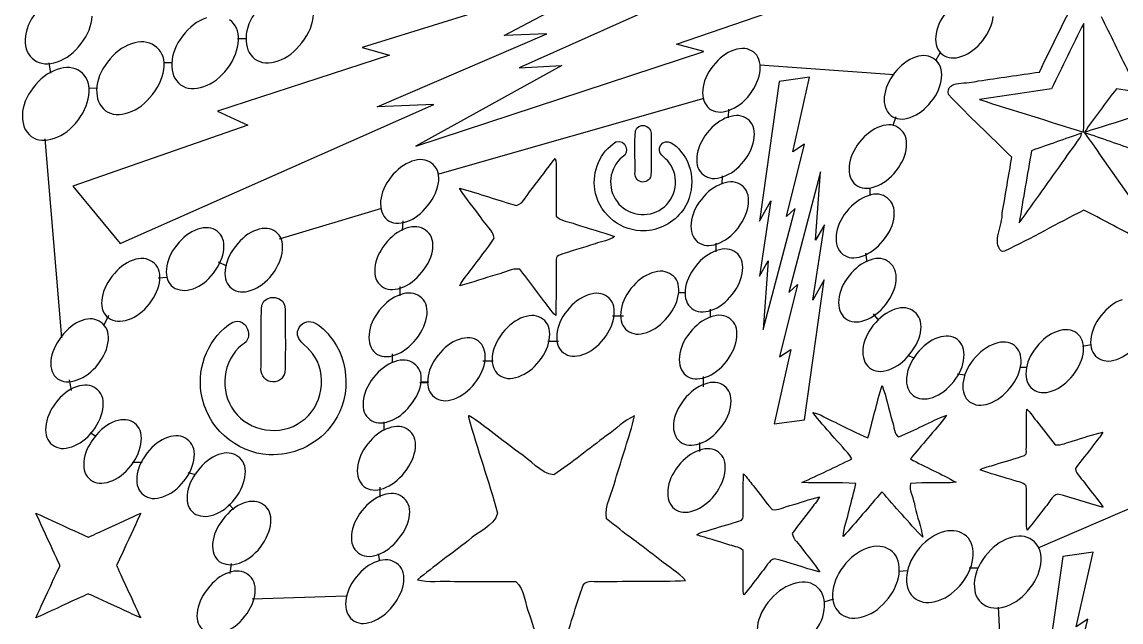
# Model space of a CAD drawing. Extents: x 0 to 11.4, y 1.1 to 23.5.
# Drawn here: x 0 to 5.88, y 14.52 to 17.73 of the extents above; entities that cross this region are included whole.
import ezdxf

# ---------------------------------------------------------------- set-up
doc = ezdxf.new("R2010")
doc.units = 0
doc.layers.add('White_Bulbs', color=7, linetype='CONTINUOUS')

msp = doc.modelspace()

# ---------------------------------------------------------------- linework, layer by layer
at = {"layer": 'White_Bulbs', "color": 7}
for points in [[(3.259916, 17.87126), (3.561326, 17.889747), (2.660734, 17.483998), (2.889086, 17.496705), (2.108225, 17.06632), (3.648023, 17.572641), (3.500762, 17.611191), (4.415631, 17.926029), (4.251638, 17.998655), (5.180906, 18.340381), (4.922542, 18.641756)], [(2.203727, 17.288739), (1.902053, 17.275231), (2.80922, 17.666055), (2.580689, 17.65712), (3.36855, 18.074554), (1.820603, 17.593725), (1.967206, 17.552749), (1.047265, 17.253058), (1.210037, 17.177735), (0.275253, 16.851399), (0.528607, 16.545799)], [(1.160072, 17.631745)], [(0.76291, 17.494281)], [(3.948187, 17.472759)], [(3.944656, 16.664227), (4.005819, 16.772655), (3.944336, 16.370117), (3.991122, 16.451972), (3.964999, 16.085337), (4.13496, 16.731575), (4.088615, 16.689265), (4.184751, 17.076366), (4.122867, 17.035905), (4.212929, 17.434015), (4.050751, 17.412175)], [(4.918428, 17.431916)], [(5.678913, 17.431185)], [(0.361695, 17.355416)], [(3.916936, 17.11418)], [(5.718355, 17.152373)], [(4.730679, 17.06145)], [(5.578484, 16.998718)], [(4.29151, 16.350133), (4.230348, 16.241705), (4.29183, 16.644243), (4.245044, 16.562388), (4.271167, 16.929024), (4.101206, 16.282786), (4.14755, 16.325095), (4.051416, 15.937994), (4.113299, 15.978455), (4.023238, 15.580345), (4.185415, 15.602186)], [(2.230343, 16.879544)], [(3.312383, 16.874669)], [(3.886001, 16.759222)], [(4.664583, 16.690837)], [(3.308222, 16.613137)], [(1.081674, 16.514497)], [(1.395629, 16.510497)], [(2.199091, 16.520965)], [(3.854751, 16.400643)], [(0.739577, 16.350694)], [(4.675146, 16.346697)], [(3.513271, 16.282721)], [(2.168155, 16.166008)], [(3.168308, 16.163596)], [(2.823346, 16.044472)], [(3.823814, 16.045684)], [(4.807654, 16.08331)], [(0.464692, 16.027423)], [(2.478384, 15.925349)], [(5.038018, 15.934515)], [(5.676368, 15.968763)], [(5.342793, 15.902754)], [(1.330435, 15.806061)], [(2.136905, 15.807427)], [(3.792563, 15.687106)], [(0.437241, 15.673669)], [(0.640688, 15.487474)], [(2.10597, 15.45247)], [(0.923938, 15.402611)], [(1.32422, 15.415463)], [(3.761628, 15.332148)], [(1.19642, 15.310516)], [(1.332726, 15.051954)], [(2.07472, 15.09389)], [(4.706765, 15.095103)], [(5.087314, 14.878507)], [(5.459591, 14.123492), (5.520753, 14.231919), (5.45927, 13.829381), (5.506057, 13.911237), (5.479934, 13.5446), (5.649895, 14.190839), (5.603551, 14.148529), (5.699686, 14.53563), (5.637802, 14.49517), (5.727863, 14.893279), (5.565687, 14.871439)], [(5.449964, 14.84909)], [(4.692252, 14.794773)], [(2.043784, 14.738933)], [(1.249524, 14.678948)], [(0.497447, 14.606806)], [(4.292989, 14.603579)]]:
    msp.add_lwpolyline(points, close=True, dxfattribs=at)
for points in [[(1.155271, 17.641134), (1.204625, 17.641134)], [(4.910681, 17.56591), (4.885535, 17.521901)], [(0.146059, 17.511788), (0.156271, 17.455624)], [(0.758734, 17.51349), (0.806386, 17.513489)], [(3.946702, 17.500945), (4.665496, 17.448553)], [(0.358793, 17.377336), (0.406447, 17.375634)], [(2.226206, 16.916255), (3.649125, 17.322814)], [(3.779052, 17.21803), (3.781148, 17.264135)], [(4.673878, 17.222221), (4.657113, 17.176117)], [(0.125952, 17.104125), (0.214295, 16.040587)], [(3.745523, 16.861768), (3.747618, 16.907872)], [(2.3432, 16.837582), (2.343981, 16.840155), (2.348112, 16.84002)], [(4.535568, 16.842907), (4.535567, 16.800994)], [(1.37974, 16.570657), (1.926785, 16.733755)], [(2.038913, 16.665797), (2.035515, 16.61483)], [(3.714088, 16.501314), (3.714089, 16.547419)], [(4.512516, 16.492932), (4.518802, 16.446826)], [(5.255251, 16.504003), (5.244185, 16.501521), (5.237918, 16.503275)], [(1.097722, 16.424548), (1.053552, 16.444935)], [(0.781728, 16.363386), (0.73076, 16.359988)], [(2.021924, 16.315816), (2.021924, 16.264847)], [(3.547536, 16.281837), (3.51016, 16.281836)], [(0.465732, 16.159513), (0.43855, 16.105147)], [(3.21795, 16.156115), (3.160187, 16.156115)], [(3.683447, 16.149319), (3.683447, 16.193492)], [(4.552332, 16.168104), (4.581671, 16.132477)], [(2.871374, 16.0202), (2.813611, 16.0202)], [(5.671388, 15.99626), (5.717491, 16.004643)], [(1.98115, 15.955639), (1.981151, 15.908069)], [(4.736746, 15.948059), (4.770276, 15.93339)], [(2.5214, 15.914865), (2.467036, 15.914865)], [(5.336091, 15.883094), (5.375907, 15.883094)], [(0.255069, 15.816327), (0.265262, 15.758563)], [(2.178223, 15.802735), (2.140847, 15.802735)], [(3.646072, 15.77895), (3.646072, 15.833316)], [(5.000793, 15.847468), (5.044801, 15.843276)], [(2.173816, 15.799267), (2.129808, 15.799267)], [(1.936979, 15.592067), (1.93698, 15.544496)], [(2.393481, 15.62394), (2.389089, 15.622601), (2.389319, 15.615493), (2.389323, 15.615474)], [(0.367196, 15.534303), (0.397776, 15.513914)], [(3.625685, 15.432366), (3.625686, 15.479936)], [(0.591451, 15.374602), (0.645815, 15.374602)], [(0.890457, 15.320235), (0.93123, 15.310041)], [(1.916592, 15.242084), (1.916592, 15.187719)], [(1.107916, 15.150342), (1.135099, 15.123159)], [(5.433783, 14.917264), (5.988594, 15.155533)], [(5.779932, 15.13684), (5.779318, 15.134859), (5.776042, 15.134974), (5.776027, 15.134964)], [(1.906399, 14.885306), (1.913194, 14.847929)], [(1.121507, 14.834338), (1.114712, 14.779972)], [(5.115534, 14.808339), (5.06618, 14.808338)], [(4.26591, 14.790402), (4.265294, 14.788421), (4.262019, 14.788536), (4.262005, 14.788527)], [(4.737718, 14.794723), (4.688363, 14.79132)], [(1.233635, 14.644057), (1.736509, 14.661047)], [(4.34118, 14.643253), (4.288421, 14.626236)], [(5.268702, 13.705495), (5.222752, 14.599003)]]:
    msp.add_lwpolyline(points, dxfattribs=at)
for points in [[(5.440809, 17.462153), (5.511919, 17.605258), (5.579397, 17.750348), (5.654346, 17.891394)], [(0.0786, 17.783394), (0.042076, 17.735416), (0.022843, 17.686629), (0.020903, 17.637031)], [(0.319843, 17.614105), (0.356367, 17.662083), (0.375599, 17.71087), (0.377539, 17.760468)], [(0.988869, 17.751887), (0.940237, 17.735055), (0.897658, 17.70265), (0.861134, 17.654673)], [(1.160072, 17.631745), (1.162013, 17.681344), (1.146122, 17.717975), (1.112399, 17.741638)], [(1.258296, 17.792136), (1.221772, 17.744158), (1.202541, 17.69537), (1.2006, 17.645773)], [(1.499377, 17.618712), (1.538711, 17.67038), (1.559348, 17.721013), (1.561288, 17.770612)], [(4.942079, 17.780846), (4.909144, 17.739026), (4.890783, 17.696384), (4.886995, 17.65292)], [(5.138544, 17.630883), (5.171479, 17.672702), (5.18984, 17.715344), (5.193628, 17.758808)], [(5.771064, 17.759826), (5.819864, 17.660674), (5.868372, 17.561379), (5.917023, 17.462153)], [(5.677796, 17.72214), (5.619715, 17.606004), (5.563139, 17.489025), (5.505488, 17.372634)], [(5.678918, 17.431185), (5.678689, 17.528169), (5.679232, 17.62517), (5.677796, 17.72214)], [(0.020903, 17.637031), (0.018964, 17.587433), (0.034854, 17.550802), (0.068575, 17.527137)], [(0.711185, 17.602773), (0.677463, 17.626437), (0.636285, 17.629853), (0.587653, 17.61302)], [(0.861134, 17.654673), (0.82461, 17.606695), (0.805378, 17.557907), (0.803437, 17.508309)], [(1.102214, 17.481248), (1.138846, 17.531981), (1.158133, 17.582147), (1.160072, 17.631745)], [(1.2006, 17.645773), (1.19866, 17.596174), (1.214496, 17.558165), (1.248111, 17.531746)], [(4.886995, 17.65292), (4.883206, 17.609456), (4.895044, 17.577242), (4.922507, 17.55628)], [(5.026422, 17.546495), (5.068236, 17.560935), (5.10561, 17.589063), (5.138544, 17.630883)], [(0.192107, 17.516889), (0.240739, 17.533721), (0.283318, 17.566127), (0.319843, 17.614105)], [(0.587653, 17.61302), (0.539021, 17.596188), (0.496442, 17.563784), (0.459917, 17.515806)], [(0.76291, 17.494281), (0.76485, 17.543879), (0.747609, 17.580043), (0.711185, 17.602773)], [(1.371643, 17.521498), (1.420274, 17.53833), (1.462853, 17.570735), (1.499377, 17.618712)], [(3.808759, 17.579184), (3.766946, 17.564744), (3.729571, 17.536615), (3.696636, 17.494796)], [(3.912675, 17.5694), (3.885211, 17.590362), (3.850572, 17.593623), (3.808759, 17.579184)], [(3.948187, 17.472759), (3.951975, 17.516224), (3.940138, 17.548437), (3.912675, 17.5694)], [(0.068575, 17.527137), (0.102297, 17.503473), (0.143475, 17.500057), (0.192107, 17.516889)], [(0.459917, 17.515806), (0.423394, 17.467828), (0.404162, 17.41904), (0.402221, 17.369442)], [(0.803437, 17.508309), (0.801497, 17.45871), (0.817335, 17.420701), (0.85095, 17.394282)], [(1.248111, 17.531746), (1.281833, 17.508081), (1.323011, 17.504665), (1.371643, 17.521498)], [(4.779317, 17.541963), (4.737502, 17.527524), (4.700129, 17.499395), (4.667194, 17.457575)], [(4.882915, 17.528555), (4.855664, 17.551933), (4.82113, 17.556402), (4.779317, 17.541963)], [(4.918428, 17.431916), (4.922216, 17.47538), (4.910378, 17.507593), (4.882915, 17.528555)], [(4.922507, 17.55628), (4.94997, 17.535318), (4.984609, 17.532056), (5.026422, 17.546495)], [(0.190491, 17.475556), (0.141858, 17.458724), (0.099281, 17.42632), (0.062755, 17.378342)], [(0.314022, 17.465309), (0.2803, 17.488973), (0.239123, 17.492389), (0.190491, 17.475556)], [(0.361695, 17.355416), (0.363635, 17.405014), (0.347744, 17.441645), (0.314022, 17.465309)], [(0.700999, 17.342383), (0.740333, 17.39405), (0.760969, 17.444683), (0.76291, 17.494281)], [(0.974479, 17.384034), (1.023111, 17.400866), (1.06569, 17.433271), (1.102214, 17.481248)], [(3.696636, 17.494796), (3.663703, 17.452977), (3.645341, 17.410335), (3.641552, 17.36687)], [(3.892788, 17.341213), (3.925932, 17.385447), (3.944399, 17.429295), (3.948187, 17.472759)], [(4.667194, 17.457575), (4.63426, 17.415756), (4.615899, 17.373114), (4.612111, 17.329651)], [(5.114152, 17.414295), (5.223021, 17.430359), (5.331974, 17.445872), (5.440809, 17.462153)], [(0.85095, 17.394282), (0.88467, 17.370618), (0.925848, 17.367202), (0.974479, 17.384034)], [(4.863344, 17.30399), (4.896279, 17.34581), (4.91464, 17.388452), (4.918428, 17.431916)], [(4.954989, 17.341464), (4.93794, 17.423018), (5.062051, 17.395052), (5.114152, 17.414295)], [(5.677396, 17.140421), (5.679335, 17.237316), (5.678602, 17.334269), (5.678913, 17.431185)], [(0.062755, 17.378342), (0.026231, 17.330364), (0.006999, 17.281576), (0.005058, 17.231978)], [(0.303837, 17.204919), (0.340469, 17.255651), (0.359755, 17.305816), (0.361695, 17.355416)], [(0.402221, 17.369442), (0.400281, 17.319843), (0.416118, 17.281835), (0.449733, 17.255415)], [(0.573265, 17.245167), (0.621897, 17.262), (0.664475, 17.294405), (0.700999, 17.342383)], [(3.641552, 17.36687), (3.637765, 17.323406), (3.649497, 17.289986), (3.676749, 17.266609)], [(3.780665, 17.256825), (3.822479, 17.271264), (3.859853, 17.299394), (3.892788, 17.341213)], [(4.612111, 17.329651), (4.608322, 17.286186), (4.620055, 17.252765), (4.647307, 17.229388)], [(5.293472, 17.006241), (5.181343, 17.118673), (5.064475, 17.226479), (4.954989, 17.341464)], [(5.505488, 17.372634), (5.377774, 17.352135), (5.249193, 17.336936), (5.121761, 17.314854)], [(5.852519, 17.372164), (5.795364, 17.296025), (5.734338, 17.218563), (5.682456, 17.140867)], [(6.235492, 17.314928), (6.108246, 17.336531), (5.980166, 17.353059), (5.852519, 17.372164)], [(4.751222, 17.219602), (4.793036, 17.234042), (4.83041, 17.262172), (4.863344, 17.30399)], [(5.121761, 17.314854), (5.306765, 17.256066), (5.492204, 17.198617), (5.677396, 17.140421)], [(5.718355, 17.152373), (5.890746, 17.206508), (6.063502, 17.259572), (6.235492, 17.314928)], [(0.005058, 17.231978), (0.003118, 17.182379), (0.018955, 17.144371), (0.05257, 17.117952)], [(0.449733, 17.255415), (0.483454, 17.231751), (0.524632, 17.228335), (0.573265, 17.245167)], [(3.777508, 17.220605), (3.735695, 17.206166), (3.69832, 17.178037), (3.665386, 17.136217)], [(3.676749, 17.266609), (3.704214, 17.245647), (3.738852, 17.242386), (3.780665, 17.256825)], [(3.881424, 17.21082), (3.853961, 17.231783), (3.819322, 17.235045), (3.777508, 17.220605)], [(4.647307, 17.229388), (4.67477, 17.208425), (4.709408, 17.205163), (4.751222, 17.219602)], [(0.176101, 17.107703), (0.224733, 17.124535), (0.267312, 17.156941), (0.303837, 17.204919)], [(3.281654, 17.148184), (3.294695, 17.193424), (3.36822, 17.181228), (3.365678, 17.134461)], [(3.916936, 17.11418), (3.920724, 17.157644), (3.908887, 17.189857), (3.881424, 17.21082)], [(4.591568, 17.171496), (4.549755, 17.157057), (4.51238, 17.128928), (4.479446, 17.08711)], [(4.695167, 17.15809), (4.667915, 17.181467), (4.633381, 17.185936), (4.591568, 17.171496)], [(4.730679, 17.06145), (4.734468, 17.104914), (4.72263, 17.137128), (4.695167, 17.15809)], [(0.05257, 17.117952), (0.086293, 17.094287), (0.127469, 17.090871), (0.176101, 17.107703)], [(3.178085, 17.087965), (3.228437, 17.107459), (3.258281, 17.028905), (3.211308, 17.006514)], [(3.279795, 16.928482), (3.280541, 17.001689), (3.277308, 17.075329), (3.281654, 17.148184)], [(3.365678, 17.134461), (3.365783, 17.05872), (3.367137, 16.982882), (3.364923, 16.907195)], [(3.415943, 17.069174), (3.447002, 17.116906), (3.500942, 17.071287), (3.523533, 17.039572)], [(3.665386, 17.136217), (3.632452, 17.094398), (3.61409, 17.051756), (3.610302, 17.008292)], [(3.861852, 16.986255), (3.894786, 17.028074), (3.913148, 17.070716), (3.916936, 17.11418)], [(5.666739, 17.134852), (5.57716, 17.104557), (5.488174, 17.072522), (5.398826, 17.041548)], [(5.578484, 16.998718), (5.604939, 17.041617), (5.666283, 17.109611), (5.666739, 17.134852)], [(5.958362, 17.040909), (5.866625, 17.074355), (5.774551, 17.107119), (5.681864, 17.137767)], [(5.681864, 17.137767), (5.794971, 16.976445), (5.90847, 16.815243), (6.024322, 16.655956)], [(5.682456, 17.140867), (5.694328, 17.145), (5.706368, 17.148611), (5.718355, 17.152373)], [(3.065101, 16.833675), (3.049308, 16.930352), (3.093274, 17.037094), (3.178085, 17.087965)], [(3.462971, 16.976054), (3.443515, 17.005204), (3.391113, 17.026791), (3.415943, 17.069174)], [(3.523533, 17.039572), (3.602148, 16.948668), (3.602544, 16.803763), (3.526565, 16.711257)], [(4.479446, 17.08711), (4.446511, 17.04529), (4.42815, 17.002648), (4.424362, 16.959184)], [(4.675595, 16.933524), (4.708531, 16.975344), (4.726891, 17.017986), (4.730679, 17.06145)], [(5.398826, 17.041548), (5.376408, 16.912947), (5.354646, 16.784227), (5.333088, 16.655476)], [(2.087431, 16.984765), (2.045617, 16.970326), (2.008243, 16.942197), (1.975309, 16.900377)], [(2.191345, 16.974981), (2.163883, 16.995943), (2.129245, 16.999205), (2.087431, 16.984765)], [(2.731421, 16.840292), (2.772275, 16.893118), (2.810683, 16.947798), (2.853095, 16.999445)], [(2.853095, 16.999445), (2.862446, 16.96762), (2.855295, 16.921241), (2.858012, 16.883956)], [(3.211308, 17.006514), (3.140913, 16.951061), (3.128559, 16.839817), (3.183543, 16.769528)], [(3.610302, 17.008292), (3.606514, 16.964827), (3.618352, 16.932614), (3.645814, 16.911652)], [(3.74973, 16.901867), (3.791544, 16.916306), (3.828918, 16.944436), (3.861852, 16.986255)], [(5.24292, 16.70935), (5.25978, 16.808314), (5.276636, 16.907276), (5.293472, 17.006241)], [(5.333088, 16.655476), (5.416548, 16.768653), (5.496523, 16.884432), (5.578484, 16.998718)], [(2.230343, 16.879544), (2.234131, 16.923009), (2.221132, 16.954822), (2.191345, 16.974981)], [(3.312383, 16.874669), (3.288448, 16.880485), (3.275661, 16.905376), (3.279795, 16.928482)], [(3.422728, 16.731459), (3.500844, 16.783674), (3.520314, 16.901673), (3.462971, 16.976054)], [(4.424362, 16.959184), (4.420574, 16.915719), (4.432305, 16.882298), (4.459558, 16.858922)], [(4.563475, 16.849137), (4.605288, 16.863576), (4.642661, 16.891705), (4.675595, 16.933524)], [(1.975309, 16.900377), (1.942374, 16.85856), (1.924012, 16.815918), (1.920225, 16.772453)], [(2.171458, 16.746793), (2.206926, 16.79183), (2.226555, 16.83608), (2.230343, 16.879544)], [(2.858012, 16.883956), (2.858252, 16.81995), (2.858345, 16.755942), (2.858523, 16.691935)], [(3.364923, 16.907195), (3.359869, 16.884335), (3.335076, 16.86894), (3.312383, 16.874669)], [(3.746573, 16.865647), (3.70476, 16.851208), (3.667386, 16.823079), (3.63445, 16.781259)], [(3.645814, 16.911652), (3.673278, 16.890689), (3.707916, 16.887427), (3.74973, 16.901867)], [(3.850488, 16.855863), (3.823025, 16.876825), (3.788386, 16.880086), (3.746573, 16.865647)], [(2.457561, 16.682528), (2.42004, 16.734559), (2.377714, 16.783826), (2.3432, 16.837582)], [(2.348112, 16.84002), (2.447971, 16.811692), (2.545687, 16.776205), (2.645826, 16.74906)], [(2.645826, 16.74906), (2.687763, 16.758693), (2.702287, 16.81138), (2.731421, 16.840292)], [(3.308222, 16.613137), (3.188573, 16.618064), (3.081692, 16.715115), (3.065101, 16.833675)], [(3.886001, 16.759222), (3.889789, 16.802687), (3.877952, 16.8349), (3.850488, 16.855863)], [(4.525472, 16.800884), (4.483658, 16.786444), (4.445123, 16.757914), (4.409866, 16.715293)], [(4.459558, 16.858922), (4.487022, 16.837959), (4.52166, 16.834697), (4.563475, 16.849137)], [(4.629071, 16.787478), (4.601819, 16.810855), (4.567286, 16.815323), (4.525472, 16.800884)], [(1.920225, 16.772453), (1.916436, 16.728988), (1.928169, 16.695568), (1.955422, 16.672191)], [(2.059337, 16.662406), (2.101151, 16.676846), (2.138524, 16.704975), (2.171458, 16.746793)], [(3.183543, 16.769528), (3.236296, 16.695184), (3.349488, 16.677211), (3.422728, 16.731459)], [(3.63445, 16.781259), (3.601516, 16.73944), (3.583155, 16.696798), (3.579367, 16.653334)], [(3.830601, 16.627674), (3.863746, 16.671909), (3.882212, 16.715758), (3.886001, 16.759222)], [(4.664583, 16.690837), (4.668372, 16.734302), (4.656535, 16.766515), (4.629071, 16.787478)], [(2.858523, 16.691935), (2.882339, 16.66271), (2.928135, 16.663559), (2.961831, 16.648627)], [(3.526565, 16.711257), (3.475155, 16.646013), (3.391174, 16.608209), (3.308222, 16.613137)], [(4.409866, 16.715293), (4.376931, 16.673474), (4.358569, 16.630832), (4.354781, 16.587369)], [(4.606016, 16.56171), (4.641274, 16.604331), (4.660796, 16.647374), (4.664583, 16.690837)], [(5.237918, 16.503275), (5.187072, 16.553583), (5.245974, 16.643997), (5.24292, 16.70935)], [(5.678918, 16.723124), (5.536389, 16.652736), (5.39906, 16.57172), (5.255251, 16.504003)], [(5.960801, 16.575454), (5.866784, 16.624551), (5.773832, 16.675824), (5.678918, 16.723124)], [(1.046162, 16.611137), (1.018699, 16.6321), (0.984061, 16.635361), (0.942248, 16.620922)], [(1.360116, 16.607138), (1.332653, 16.6281), (1.298015, 16.631361), (1.256202, 16.616922)], [(2.05618, 16.626187), (2.014366, 16.611747), (1.976992, 16.583618), (1.944058, 16.541799)], [(1.955422, 16.672191), (1.982883, 16.651228), (2.017523, 16.647967), (2.059337, 16.662406)], [(2.160093, 16.616401), (2.132632, 16.637365), (2.097994, 16.640626), (2.05618, 16.626187)], [(2.52737, 16.572715), (2.522094, 16.615061), (2.479306, 16.645683), (2.457561, 16.682528)], [(2.961831, 16.648627), (3.031239, 16.626145), (3.101901, 16.606597), (3.170387, 16.58188)], [(3.579367, 16.653334), (3.575579, 16.60987), (3.587312, 16.576449), (3.614564, 16.553072)], [(3.718479, 16.543287), (3.760293, 16.557727), (3.797666, 16.585856), (3.830601, 16.627674)], [(0.942248, 16.620922), (0.900434, 16.606482), (0.86306, 16.578353), (0.830125, 16.536534)], [(1.081674, 16.514497), (1.085462, 16.557962), (1.073625, 16.590175), (1.046162, 16.611137)], [(1.256202, 16.616922), (1.214387, 16.602482), (1.176908, 16.573147), (1.143764, 16.528913)], [(1.395629, 16.510497), (1.399416, 16.553962), (1.387579, 16.586175), (1.360116, 16.607138)], [(2.199091, 16.520965), (2.202879, 16.564429), (2.18988, 16.596241), (2.160093, 16.616401)], [(2.405046, 16.407326), (2.445565, 16.462604), (2.489491, 16.515748), (2.52737, 16.572715)], [(3.170387, 16.58188), (3.146699, 16.561204), (3.099022, 16.557553), (3.066374, 16.543518)], [(4.354781, 16.587369), (4.350994, 16.543904), (4.362725, 16.510483), (4.389979, 16.487106)], [(0.830125, 16.536534), (0.797191, 16.494715), (0.778829, 16.452074), (0.775041, 16.408609)], [(1.02659, 16.386573), (1.059525, 16.428391), (1.077886, 16.471033), (1.081674, 16.514497)], [(1.143764, 16.528913), (1.11083, 16.487094), (1.092468, 16.444452), (1.08868, 16.400988)], [(1.340229, 16.37895), (1.373374, 16.423185), (1.391841, 16.467034), (1.395629, 16.510497)], [(1.944058, 16.541799), (1.911122, 16.499979), (1.892762, 16.457338), (1.888974, 16.413873)], [(2.140523, 16.391836), (2.17578, 16.434458), (2.195303, 16.4775), (2.199091, 16.520965)], [(3.066374, 16.543518), (3.001037, 16.522169), (2.934403, 16.504109), (2.869898, 16.480643)], [(3.715323, 16.507068), (3.673509, 16.492627), (3.636135, 16.464498), (3.6032, 16.42268)], [(3.614564, 16.553072), (3.642027, 16.532109), (3.676666, 16.528848), (3.718479, 16.543287)], [(3.819238, 16.497282), (3.791774, 16.518245), (3.757136, 16.521507), (3.715323, 16.507068)], [(4.493893, 16.477322), (4.535707, 16.491761), (4.573081, 16.519891), (4.606016, 16.56171)], [(0.596665, 16.455915), (0.554852, 16.441476), (0.517373, 16.412139), (0.484228, 16.367906)], [(0.700581, 16.446131), (0.673118, 16.467093), (0.638479, 16.470354), (0.596665, 16.455915)], [(2.869898, 16.480643), (2.850214, 16.467682), (2.861379, 16.442632), (2.858322, 16.423455)], [(3.854751, 16.400643), (3.858539, 16.444106), (3.8467, 16.476319), (3.819238, 16.497282)], [(4.389979, 16.487106), (4.417442, 16.466144), (4.45208, 16.462883), (4.493893, 16.477322)], [(4.536035, 16.456743), (4.494222, 16.442304), (4.456848, 16.414175), (4.423913, 16.372355)], [(4.639634, 16.443337), (4.612382, 16.466714), (4.577849, 16.471183), (4.536035, 16.456743)], [(0.739577, 16.350694), (0.743365, 16.394159), (0.730366, 16.425971), (0.700581, 16.446131)], [(0.775041, 16.408609), (0.771253, 16.365145), (0.783091, 16.332932), (0.810554, 16.31197)], [(1.08868, 16.400988), (1.084892, 16.357524), (1.09673, 16.32531), (1.124192, 16.304348)], [(1.888974, 16.413873), (1.885185, 16.370409), (1.897024, 16.338196), (1.924487, 16.317234)], [(2.028401, 16.307448), (2.070215, 16.321888), (2.107588, 16.350017), (2.140523, 16.391836)], [(2.343979, 16.319285), (2.356444, 16.351164), (2.385659, 16.377785), (2.405046, 16.407326)], [(2.663211, 16.407078), (2.622552, 16.414308), (2.582167, 16.388232), (2.542191, 16.379432)], [(2.790882, 16.240375), (2.747929, 16.295622), (2.708084, 16.353403), (2.663211, 16.407078)], [(2.858322, 16.423455), (2.85749, 16.335479), (2.858707, 16.247424), (2.855677, 16.159511)], [(3.474275, 16.378158), (3.446812, 16.399121), (3.412173, 16.402382), (3.370359, 16.387943)], [(3.6032, 16.42268), (3.570265, 16.38086), (3.551904, 16.338218), (3.548116, 16.294754)], [(3.799666, 16.272717), (3.8326, 16.314536), (3.850962, 16.357178), (3.854751, 16.400643)], [(4.675146, 16.346697), (4.678934, 16.390161), (4.667096, 16.422375), (4.639634, 16.443337)], [(0.484228, 16.367906), (0.451293, 16.326086), (0.432932, 16.283445), (0.429144, 16.23998)], [(0.684494, 16.222769), (0.717428, 16.264588), (0.73579, 16.30723), (0.739577, 16.350694)], [(0.917953, 16.303388), (0.959766, 16.317828), (0.99598, 16.345556), (1.02659, 16.386573)], [(1.228108, 16.294563), (1.269921, 16.309003), (1.307296, 16.337132), (1.340229, 16.37895)], [(2.542191, 16.379432), (2.476034, 16.359813), (2.410855, 16.335875), (2.343979, 16.319285)], [(3.370359, 16.387943), (3.328546, 16.373504), (3.291171, 16.345374), (3.258237, 16.303555)], [(3.513271, 16.282721), (3.517059, 16.326185), (3.50406, 16.357998), (3.474275, 16.378158)], [(4.423913, 16.372355), (4.390978, 16.330537), (4.372617, 16.287895), (4.368829, 16.244432)], [(4.620063, 16.218772), (4.652997, 16.260591), (4.671358, 16.303233), (4.675146, 16.346697)], [(0.810554, 16.31197), (0.84034, 16.29181), (0.876139, 16.288949), (0.917953, 16.303388)], [(1.124192, 16.304348), (1.151656, 16.283385), (1.186294, 16.280124), (1.228108, 16.294563)], [(1.28454, 16.214556), (1.304015, 16.282121), (1.413827, 16.263907), (1.41003, 16.19406)], [(1.924487, 16.317234), (1.951948, 16.296271), (1.986587, 16.293009), (2.028401, 16.307448)], [(2.129158, 16.261444), (2.101696, 16.282406), (2.067059, 16.285668), (2.025245, 16.271229)], [(3.132797, 16.260236), (3.105333, 16.281199), (3.070695, 16.284461), (3.028881, 16.270022)], [(3.258237, 16.303555), (3.225303, 16.261736), (3.206941, 16.219094), (3.203152, 16.175629)], [(3.454702, 16.153592), (3.48996, 16.196214), (3.509482, 16.239257), (3.513271, 16.282721)], [(3.548116, 16.294754), (3.544327, 16.25129), (3.556165, 16.219076), (3.583629, 16.198114)], [(3.687544, 16.188329), (3.729357, 16.202769), (3.766732, 16.230898), (3.799666, 16.272717)], [(0.429144, 16.23998), (0.425566, 16.198931), (0.437508, 16.167925), (0.464972, 16.146963)], [(0.572371, 16.138381), (0.614184, 16.15282), (0.651558, 16.180949), (0.684494, 16.222769)], [(1.281763, 15.88643), (1.282877, 15.995766), (1.278049, 16.105746), (1.28454, 16.214556)], [(2.025245, 16.271229), (1.98343, 16.25679), (1.946056, 16.22866), (1.913123, 16.186841)], [(2.168155, 16.166008), (2.171944, 16.209471), (2.158945, 16.241284), (2.129158, 16.261444)], [(2.855677, 16.159511), (2.830025, 16.181681), (2.813229, 16.214327), (2.790882, 16.240375)], [(3.028881, 16.270022), (2.987067, 16.255582), (2.949693, 16.227453), (2.916759, 16.185634)], [(3.168308, 16.163596), (3.172097, 16.207061), (3.160259, 16.239274), (3.132797, 16.260236)], [(4.368829, 16.244432), (4.365041, 16.200967), (4.376773, 16.167546), (4.404026, 16.144168)], [(4.50794, 16.134384), (4.549755, 16.148824), (4.587129, 16.176953), (4.620063, 16.218772)], [(5.882837, 16.243817), (5.841023, 16.229378), (5.80365, 16.201249), (5.770715, 16.15943)], [(1.41003, 16.19406), (1.410182, 16.080941), (1.41221, 15.967678), (1.4089, 15.854638)], [(1.485099, 16.096555), (1.531488, 16.167842), (1.612046, 16.09971), (1.645787, 16.052344)], [(1.913123, 16.186841), (1.880188, 16.145021), (1.861827, 16.10238), (1.858039, 16.058916)], [(2.109271, 16.033256), (2.14474, 16.078293), (2.164368, 16.122543), (2.168155, 16.166008)], [(2.787835, 16.141113), (2.76037, 16.162075), (2.725732, 16.165336), (2.683919, 16.150897)], [(2.916759, 16.185634), (2.883824, 16.143814), (2.865463, 16.101172), (2.861675, 16.057708)], [(3.113225, 16.035671), (3.146159, 16.07749), (3.164521, 16.120132), (3.168308, 16.163596)], [(3.203152, 16.175629), (3.199365, 16.132165), (3.211203, 16.099952), (3.238665, 16.07899)], [(3.583629, 16.198114), (3.611092, 16.177151), (3.64573, 16.17389), (3.687544, 16.188329)], [(3.788302, 16.142324), (3.760839, 16.163287), (3.726201, 16.166549), (3.684387, 16.152109)], [(4.668542, 16.193358), (4.626728, 16.178918), (4.588193, 16.150388), (4.552935, 16.107766)], [(4.772142, 16.17995), (4.744888, 16.203328), (4.710355, 16.207797), (4.668542, 16.193358)], [(4.807654, 16.08331), (4.811441, 16.126774), (4.799604, 16.158988), (4.772142, 16.17995)], [(5.770715, 16.15943), (5.737781, 16.117611), (5.71942, 16.07497), (5.715632, 16.031506)], [(0.325265, 16.133848), (0.283451, 16.119408), (0.245972, 16.090072), (0.212827, 16.045839)], [(0.425696, 16.12286), (0.398232, 16.143822), (0.364756, 16.147485), (0.325265, 16.133848)], [(0.464692, 16.027423), (0.46848, 16.070887), (0.455481, 16.102699), (0.425696, 16.12286)], [(0.464972, 16.146963), (0.494759, 16.126802), (0.530558, 16.123941), (0.572371, 16.138381)], [(0.961118, 15.744837), (0.937531, 15.889223), (1.003195, 16.048644), (1.12986, 16.124618)], [(1.12986, 16.124618), (1.20506, 16.153732), (1.249632, 16.036412), (1.179478, 16.002972)], [(1.555336, 15.957478), (1.52628, 16.001016), (1.448016, 16.033254), (1.485099, 16.096555)], [(2.683919, 16.150897), (2.642105, 16.136458), (2.604731, 16.108328), (2.571796, 16.066509)], [(2.823346, 16.044472), (2.827133, 16.087936), (2.815296, 16.12015), (2.787835, 16.141113)], [(3.342581, 16.069204), (3.384395, 16.083644), (3.421768, 16.111773), (3.454702, 16.153592)], [(3.684387, 16.152109), (3.642574, 16.13767), (3.605199, 16.109541), (3.572265, 16.067722)], [(3.823814, 16.045684), (3.827603, 16.089149), (3.815765, 16.121362), (3.788302, 16.142324)], [(4.404026, 16.144168), (4.431489, 16.123207), (4.466127, 16.119945), (4.50794, 16.134384)], [(4.552935, 16.107766), (4.520001, 16.065946), (4.501639, 16.023305), (4.497851, 15.979841)], [(0.212827, 16.045839), (0.179892, 16.004019), (0.161531, 15.961377), (0.157743, 15.917913)], [(1.645787, 16.052344), (1.763198, 15.916578), (1.763784, 15.70016), (1.650315, 15.562007)], [(1.858039, 16.058916), (1.85425, 16.015452), (1.865983, 15.982031), (1.893236, 15.958653)], [(2.442871, 16.021988), (2.415409, 16.04295), (2.380769, 16.046212), (2.338956, 16.031773)], [(2.571796, 16.066509), (2.538862, 16.02469), (2.520501, 15.982048), (2.516712, 15.938584)], [(2.768263, 15.916547), (2.801196, 15.958366), (2.819557, 16.001008), (2.823346, 16.044472)], [(2.861675, 16.057708), (2.857887, 16.014244), (2.869724, 15.982031), (2.897187, 15.961068)], [(3.238665, 16.07899), (3.266129, 16.058027), (3.300767, 16.054765), (3.342581, 16.069204)], [(3.572265, 16.067722), (3.53933, 16.025902), (3.520969, 15.98326), (3.51718, 15.939796)], [(3.768415, 15.914138), (3.80156, 15.958371), (3.820026, 16.00222), (3.823814, 16.045684)], [(4.749085, 15.954183), (4.784343, 15.996804), (4.803866, 16.039846), (4.807654, 16.08331)], [(4.89859, 16.04094), (4.856777, 16.026501), (4.819403, 15.998372), (4.786467, 15.956552)], [(5.002505, 16.031155), (4.975042, 16.052118), (4.940403, 16.055379), (4.89859, 16.04094)], [(5.536941, 16.075188), (5.495126, 16.060749), (5.457752, 16.03262), (5.424818, 15.9908)], [(5.640854, 16.065404), (5.613392, 16.086366), (5.578754, 16.089627), (5.536941, 16.075188)], [(5.676368, 15.968763), (5.680156, 16.012228), (5.668319, 16.044442), (5.640854, 16.065404)], [(0.409608, 15.899497), (0.442543, 15.941317), (0.460904, 15.983959), (0.464692, 16.027423)], [(1.179478, 16.002972), (1.074343, 15.920152), (1.055893, 15.75401), (1.138011, 15.649032)], [(1.99715, 15.94887), (2.038963, 15.963309), (2.076338, 15.991438), (2.109271, 16.033256)], [(2.338956, 16.031773), (2.297142, 16.017333), (2.259768, 15.989204), (2.226834, 15.947385)], [(2.478384, 15.925349), (2.482172, 15.968812), (2.470333, 16.001025), (2.442871, 16.021988)], [(3.001103, 15.951284), (3.042916, 15.965724), (3.08029, 15.993852), (3.113225, 16.035671)], [(4.497851, 15.979841), (4.494064, 15.936377), (4.505796, 15.902956), (4.533049, 15.879579)], [(5.038018, 15.934515), (5.041805, 15.977979), (5.029968, 16.010192), (5.002505, 16.031155)], [(5.203366, 16.009178), (5.161553, 15.994739), (5.123017, 15.966209), (5.087759, 15.923588)], [(5.307282, 15.999395), (5.279818, 16.020356), (5.24518, 16.023618), (5.203366, 16.009178)], [(5.342793, 15.902754), (5.346581, 15.946219), (5.334743, 15.978432), (5.307282, 15.999395)], [(5.424818, 15.9908), (5.391883, 15.948981), (5.373523, 15.90634), (5.369735, 15.862875)], [(5.715632, 16.031506), (5.711845, 15.988041), (5.723681, 15.955827), (5.751145, 15.934865)], [(5.855059, 15.92508), (5.896871, 15.939522), (5.934246, 15.967649), (5.967181, 16.009468)], [(1.495234, 15.592176), (1.611899, 15.67016), (1.640978, 15.846391), (1.555336, 15.957478)], [(1.893236, 15.958653), (1.920698, 15.937691), (1.955336, 15.93443), (1.99715, 15.94887)], [(2.097908, 15.902864), (2.070446, 15.923827), (2.035807, 15.927088), (1.993993, 15.912649)], [(2.226834, 15.947385), (2.193899, 15.905565), (2.175537, 15.862923), (2.171749, 15.81946)], [(2.4233, 15.797423), (2.456234, 15.839242), (2.474596, 15.881884), (2.478384, 15.925349)], [(2.516712, 15.938584), (2.512924, 15.89512), (2.524763, 15.862907), (2.552225, 15.841944)], [(2.897187, 15.961068), (2.92465, 15.940105), (2.959289, 15.936844), (3.001103, 15.951284)], [(3.51718, 15.939796), (3.513393, 15.896332), (3.525125, 15.862912), (3.552378, 15.839535)], [(4.636964, 15.869795), (4.678777, 15.884234), (4.716151, 15.912363), (4.749085, 15.954183)], [(4.786467, 15.956552), (4.753533, 15.914733), (4.735171, 15.872091), (4.731384, 15.828627)], [(4.982935, 15.806589), (5.015869, 15.848409), (5.03423, 15.891051), (5.038018, 15.934515)], [(5.087759, 15.923588), (5.054824, 15.881769), (5.036463, 15.839127), (5.032675, 15.795663)], [(5.621284, 15.840839), (5.654218, 15.882658), (5.67258, 15.925299), (5.676368, 15.968763)], [(5.751145, 15.934865), (5.778607, 15.913903), (5.813245, 15.910641), (5.855059, 15.92508)], [(0.157743, 15.917913), (0.153955, 15.874449), (0.165792, 15.842235), (0.193255, 15.821273)], [(0.297487, 15.815111), (0.3393, 15.82955), (0.376674, 15.857679), (0.409608, 15.899497)], [(1.330434, 15.80606), (1.294687, 15.814746), (1.275589, 15.851922), (1.281763, 15.88643)], [(1.993993, 15.912649), (1.952179, 15.898209), (1.914806, 15.87008), (1.881871, 15.828261)], [(2.136905, 15.807427), (2.140694, 15.850892), (2.127694, 15.882703), (2.097908, 15.902864)], [(2.65614, 15.83216), (2.697954, 15.846599), (2.735328, 15.874728), (2.768263, 15.916547)], [(3.656293, 15.829749), (3.698106, 15.844189), (3.735481, 15.872318), (3.768415, 15.914138)], [(4.533049, 15.879579), (4.560511, 15.858617), (4.595149, 15.855355), (4.636964, 15.869795)], [(5.284224, 15.773626), (5.319482, 15.816247), (5.339004, 15.859289), (5.342793, 15.902754)], [(5.369735, 15.862875), (5.365947, 15.819412), (5.377783, 15.787198), (5.405247, 15.766235)], [(0.193255, 15.821273), (0.220929, 15.802726), (0.255673, 15.800671), (0.297487, 15.815111)], [(1.4089, 15.854638), (1.401354, 15.820497), (1.364327, 15.797505), (1.330435, 15.806061)], [(1.881871, 15.828261), (1.848937, 15.786442), (1.830575, 15.7438), (1.826786, 15.700335)], [(2.078336, 15.678298), (2.113595, 15.72092), (2.133118, 15.763963), (2.136905, 15.807427)], [(2.171749, 15.81946), (2.167962, 15.775996), (2.179799, 15.743782), (2.207261, 15.722819)], [(2.552225, 15.841944), (2.579688, 15.820982), (2.614327, 15.81772), (2.65614, 15.83216)], [(3.552378, 15.839535), (3.579841, 15.818572), (3.614479, 15.81531), (3.656293, 15.829749)], [(3.757051, 15.783746), (3.729588, 15.804707), (3.69495, 15.807968), (3.653137, 15.793529)], [(4.731384, 15.828627), (4.727596, 15.785162), (4.739433, 15.752949), (4.766897, 15.731987)], [(4.870812, 15.722202), (4.912624, 15.736643), (4.949999, 15.76477), (4.982935, 15.806589)], [(5.509161, 15.756452), (5.550974, 15.770894), (5.588348, 15.79902), (5.621284, 15.840839)], [(0.29433, 15.77889), (0.252517, 15.76445), (0.215037, 15.735114), (0.181891, 15.69088)], [(0.398244, 15.769105), (0.370781, 15.790068), (0.336143, 15.793329), (0.29433, 15.77889)], [(0.437241, 15.673669), (0.441029, 15.717132), (0.42803, 15.748945), (0.398244, 15.769105)], [(1.32422, 15.415463), (1.145522, 15.42282), (0.985896, 15.567766), (0.961118, 15.744837)], [(2.311177, 15.713035), (2.35299, 15.727475), (2.390365, 15.755604), (2.4233, 15.797423)], [(3.653137, 15.793529), (3.611322, 15.779089), (3.573948, 15.75096), (3.541014, 15.709142)], [(3.792563, 15.687106), (3.796352, 15.73057), (3.784515, 15.762783), (3.757051, 15.783746)], [(4.524352, 15.504952), (4.550922, 15.598298), (4.571465, 15.693293), (4.600206, 15.786033)], [(4.600206, 15.786033), (4.623523, 15.724402), (4.635972, 15.659232), (4.653933, 15.595884)], [(5.032675, 15.795663), (5.028888, 15.752199), (5.040725, 15.719986), (5.068187, 15.699023)], [(5.172102, 15.689238), (5.213916, 15.703679), (5.25129, 15.731807), (5.284224, 15.773626)], [(5.405247, 15.766235), (5.432709, 15.745274), (5.467347, 15.742013), (5.509161, 15.756452)], [(0.181891, 15.69088), (0.15128, 15.649864), (0.13408, 15.607623), (0.130293, 15.564159)], [(1.826786, 15.700335), (1.822999, 15.656871), (1.834837, 15.624658), (1.862299, 15.603696)], [(2.207261, 15.722819), (2.234726, 15.701857), (2.269364, 15.698596), (2.311177, 15.713035)], [(3.541014, 15.709142), (3.508079, 15.667323), (3.489718, 15.624682), (3.48593, 15.581217)], [(3.737479, 15.55918), (3.770414, 15.601), (3.788775, 15.643641), (3.792563, 15.687106)], [(4.766897, 15.731987), (4.79436, 15.711024), (4.828999, 15.707762), (4.870812, 15.722202)], [(5.068187, 15.699023), (5.095651, 15.67806), (5.130289, 15.674799), (5.172102, 15.689238)], [(0.381842, 15.542122), (0.414987, 15.586355), (0.433453, 15.630205), (0.437241, 15.673669)], [(1.138011, 15.649032), (1.216796, 15.538), (1.38585, 15.511156), (1.495234, 15.592176)], [(1.966215, 15.59391), (2.008029, 15.60835), (2.045402, 15.636479), (2.078336, 15.678298)], [(4.333698, 15.518784), (4.298064, 15.558789), (4.261855, 15.598418), (4.229689, 15.641326)], [(4.229689, 15.641326), (4.271765, 15.63495), (4.306222, 15.604505), (4.346132, 15.590328)], [(4.690137, 15.511446), (4.776043, 15.547529), (4.858326, 15.591625), (4.944385, 15.62736)], [(4.944385, 15.62736), (4.916604, 15.582094), (4.877434, 15.545062), (4.844579, 15.50349)], [(5.371423, 15.45575), (5.372069, 15.5235), (5.371121, 15.591309), (5.373519, 15.659008)], [(5.373519, 15.659008), (5.393862, 15.641936), (5.407184, 15.616796), (5.424906, 15.596737)], [(0.501261, 15.593899), (0.459448, 15.57946), (0.421968, 15.550123), (0.388824, 15.50589)], [(0.605176, 15.584114), (0.577713, 15.605077), (0.543076, 15.608338), (0.501261, 15.593899)], [(0.640688, 15.487474), (0.644477, 15.530939), (0.632639, 15.563152), (0.605176, 15.584114)], [(1.862299, 15.603696), (1.889762, 15.582733), (1.924401, 15.579472), (1.966215, 15.59391)], [(2.066972, 15.547906), (2.03951, 15.568868), (2.004873, 15.57213), (1.963058, 15.557691)], [(2.389323, 15.615474), (2.437652, 15.443634), (2.498193, 15.27548), (2.544504, 15.103154)], [(2.658008, 15.427143), (2.569243, 15.491712), (2.485192, 15.564547), (2.393481, 15.62394)], [(3.27771, 15.622598), (3.223325, 15.601149), (3.177908, 15.550876), (3.127511, 15.517514)], [(3.175097, 15.281509), (3.208569, 15.395353), (3.249406, 15.507518), (3.27771, 15.622598)], [(3.48593, 15.581217), (3.482142, 15.537753), (3.493979, 15.505539), (3.521443, 15.484577)], [(4.346132, 15.590328), (4.405369, 15.561519), (4.464274, 15.531988), (4.524352, 15.504952)], [(4.653933, 15.595884), (4.665243, 15.570159), (4.665824, 15.516188), (4.690137, 15.511446)], [(5.424906, 15.596737), (5.458969, 15.554191), (5.490566, 15.509696), (5.526151, 15.468363)], [(0.130293, 15.564159), (0.126505, 15.520695), (0.138342, 15.488481), (0.165805, 15.467519)], [(0.26972, 15.457734), (0.311534, 15.472174), (0.348908, 15.500303), (0.381842, 15.542122)], [(0.884941, 15.498048), (0.857478, 15.519011), (0.82284, 15.522272), (0.781027, 15.507833)], [(1.650315, 15.562007), (1.573533, 15.464563), (1.448108, 15.408103), (1.32422, 15.415463)], [(1.963058, 15.557691), (1.921244, 15.543251), (1.88387, 15.515122), (1.850937, 15.473303)], [(2.10597, 15.45247), (2.109758, 15.495933), (2.096759, 15.527745), (2.066972, 15.547906)], [(3.127511, 15.517514), (3.033204, 15.447788), (2.942539, 15.372197), (2.845351, 15.307015)], [(3.625358, 15.474792), (3.667171, 15.489232), (3.704545, 15.517361), (3.737479, 15.55918)], [(4.438572, 15.393438), (4.409355, 15.439575), (4.367904, 15.476408), (4.333698, 15.518784)], [(5.622126, 15.489653), (5.674589, 15.504761), (5.726279, 15.523194), (5.779313, 15.535969)], [(5.779313, 15.535969), (5.769428, 15.511421), (5.746261, 15.49092), (5.730887, 15.468171)], [(0.165805, 15.467519), (0.193268, 15.446556), (0.227906, 15.443295), (0.26972, 15.457734)], [(0.388824, 15.50589), (0.355888, 15.46407), (0.337528, 15.421429), (0.33374, 15.377964)], [(0.58529, 15.355927), (0.618434, 15.400161), (0.636901, 15.44401), (0.640688, 15.487474)], [(0.781027, 15.507833), (0.741536, 15.494196), (0.705323, 15.466468), (0.672389, 15.424648)], [(0.923938, 15.402611), (0.927727, 15.446076), (0.914728, 15.477888), (0.884941, 15.498048)], [(1.850937, 15.473303), (1.818001, 15.431483), (1.79964, 15.388842), (1.795851, 15.345378)], [(2.047086, 15.319719), (2.082554, 15.364755), (2.102183, 15.409006), (2.10597, 15.45247)], [(3.521443, 15.484577), (3.548906, 15.463615), (3.583543, 15.460353), (3.625358, 15.474792)], [(3.726116, 15.428786), (3.698653, 15.449749), (3.664015, 15.453011), (3.6222, 15.438572)], [(4.844579, 15.50349), (4.813282, 15.466998), (4.781842, 15.430613), (4.751717, 15.393139)], [(5.362242, 15.411711), (5.377853, 15.421693), (5.368998, 15.440982), (5.371423, 15.45575)], [(5.526151, 15.468363), (5.558397, 15.462794), (5.590424, 15.482874), (5.622126, 15.489653)], [(5.730887, 15.468171), (5.698753, 15.425603), (5.663918, 15.384678), (5.633879, 15.34081)], [(0.672389, 15.424648), (0.639454, 15.382829), (0.621093, 15.340187), (0.617305, 15.296724)], [(0.868855, 15.274687), (0.901789, 15.316505), (0.92015, 15.359147), (0.923938, 15.402611)], [(1.053506, 15.415738), (1.011693, 15.401298), (0.974214, 15.371962), (0.94107, 15.327729)], [(1.157422, 15.405952), (1.129959, 15.426915), (1.095321, 15.430177), (1.053506, 15.415738)], [(1.19642, 15.310516), (1.200207, 15.35398), (1.187208, 15.385792), (1.157422, 15.405952)], [(2.845351, 15.307015), (2.773108, 15.316095), (2.720865, 15.389724), (2.658008, 15.427143)], [(3.6222, 15.438572), (3.580387, 15.424132), (3.543013, 15.396003), (3.510079, 15.354184)], [(3.761628, 15.332148), (3.765417, 15.375612), (3.753579, 15.407825), (3.726116, 15.428786)], [(4.171571, 15.266025), (4.260584, 15.308462), (4.350982, 15.34806), (4.438572, 15.393438)], [(4.751717, 15.393139), (4.831693, 15.348903), (4.916328, 15.313636), (4.995442, 15.267779)], [(5.20643, 15.363294), (5.258244, 15.379734), (5.311087, 15.393641), (5.362242, 15.411711)], [(0.33374, 15.377964), (0.329951, 15.3345), (0.341789, 15.302287), (0.369253, 15.281325)], [(0.473167, 15.271539), (0.51498, 15.285979), (0.552354, 15.314108), (0.58529, 15.355927)], [(1.795851, 15.345378), (1.792064, 15.301914), (1.803797, 15.268493), (1.831049, 15.245116)], [(3.510079, 15.354184), (3.477144, 15.312365), (3.458782, 15.269723), (3.454995, 15.226259)], [(3.706229, 15.2006), (3.739375, 15.244833), (3.757841, 15.288683), (3.761628, 15.332148)], [(5.123944, 15.333752), (5.142729, 15.349674), (5.180539, 15.352487), (5.20643, 15.363294)], [(5.289338, 15.282351), (5.234294, 15.299665), (5.178255, 15.314717), (5.123944, 15.333752)], [(5.633879, 15.34081), (5.638064, 15.3082), (5.671995, 15.284617), (5.68924, 15.256245)], [(0.369253, 15.281325), (0.396715, 15.260362), (0.431354, 15.2571), (0.473167, 15.271539)], [(0.617305, 15.296724), (0.613518, 15.253259), (0.625355, 15.221046), (0.652818, 15.200083)], [(0.756732, 15.190299), (0.798546, 15.204738), (0.835921, 15.232867), (0.868855, 15.274687)], [(0.94107, 15.327729), (0.908136, 15.285909), (0.889774, 15.243267), (0.885986, 15.199803)], [(1.14102, 15.17897), (1.174165, 15.223204), (1.192631, 15.267052), (1.19642, 15.310516)], [(1.934965, 15.235332), (1.976778, 15.249772), (2.014151, 15.2779), (2.047086, 15.319719)], [(3.127932, 15.073253), (3.115596, 15.143221), (3.160083, 15.212717), (3.175097, 15.281509)], [(3.8574, 15.109311), (3.858045, 15.177063), (3.857098, 15.244871), (3.859496, 15.31257)], [(3.859496, 15.31257), (3.87984, 15.295498), (3.893161, 15.270357), (3.910883, 15.250299)], [(5.371265, 15.249002), (5.352376, 15.271505), (5.316058, 15.27085), (5.289338, 15.282351)], [(1.831049, 15.245116), (1.858511, 15.224153), (1.893151, 15.220892), (1.934965, 15.235332)], [(3.454995, 15.226259), (3.451207, 15.182794), (3.462939, 15.149374), (3.490192, 15.125997)], [(3.910883, 15.250299), (3.944945, 15.207753), (3.976544, 15.163257), (4.012129, 15.121925)], [(4.460702, 15.261255), (4.364424, 15.266859), (4.267946, 15.264633), (4.171571, 15.266025)], [(4.59906, 15.217022), (4.530081, 15.137142), (4.463013, 15.055603), (4.392411, 14.977135)], [(4.425572, 15.123208), (4.437483, 15.169171), (4.44954, 15.215101), (4.460702, 15.261255)], [(4.706765, 15.095103), (4.670864, 15.135743), (4.634963, 15.176382), (4.59906, 15.217022)], [(4.751962, 15.262068), (4.741441, 15.219795), (4.772125, 15.179875), (4.77576, 15.137865)], [(4.995442, 15.267779), (4.914461, 15.260358), (4.833036, 15.267268), (4.751962, 15.262068)], [(5.371661, 15.10113), (5.371483, 15.15042), (5.371389, 15.19971), (5.371265, 15.249002)], [(5.68924, 15.256245), (5.718996, 15.216177), (5.752561, 15.178238), (5.779932, 15.13684)], [(0.652818, 15.200083), (0.68028, 15.17912), (0.714918, 15.175859), (0.756732, 15.190299)], [(0.885986, 15.199803), (0.882198, 15.156339), (0.894036, 15.124126), (0.921498, 15.103163)], [(1.028898, 15.094582), (1.070711, 15.109021), (1.108086, 15.137151), (1.14102, 15.17897)], [(1.189816, 15.157177), (1.148002, 15.142737), (1.110522, 15.113401), (1.077377, 15.069167)], [(1.29373, 15.147391), (1.266267, 15.168354), (1.231629, 15.171616), (1.189816, 15.157177)], [(1.931808, 15.199111), (1.889993, 15.184672), (1.852619, 15.156542), (1.819685, 15.114724)], [(2.035721, 15.189327), (2.008259, 15.210289), (1.973621, 15.213551), (1.931808, 15.199111)], [(2.07472, 15.09389), (2.078507, 15.137355), (2.065508, 15.169167), (2.035721, 15.189327)], [(3.594106, 15.116211), (3.635919, 15.130653), (3.673294, 15.15878), (3.706229, 15.2006)], [(4.108103, 15.143215), (4.160566, 15.158324), (4.212255, 15.176756), (4.26529, 15.189531)], [(4.26529, 15.189531), (4.255405, 15.164983), (4.232238, 15.144483), (4.216864, 15.121734)], [(5.53993, 15.20501), (5.506673, 15.197592), (5.495155, 15.157019), (5.472052, 15.134754)], [(5.776027, 15.134964), (5.696836, 15.156779), (5.619343, 15.184105), (5.53993, 15.20501)], [(0.141934, 14.962544), (0.106576, 15.039162), (0.077774, 15.101973), (0.077925, 15.10212)], [(0.077925, 15.10212), (0.078082, 15.102273), (0.140898, 15.073407), (0.217527, 15.037978)], [(0.49865, 15.038338), (0.574706, 15.073482), (0.637054, 15.102113), (0.637203, 15.101961)], [(0.637203, 15.101961), (0.637365, 15.101807), (0.608688, 15.039476), (0.573502, 14.963441)], [(0.921498, 15.103163), (0.951285, 15.083003), (0.987084, 15.080143), (1.028898, 15.094582)], [(1.332726, 15.051954), (1.336514, 15.095419), (1.323515, 15.127231), (1.29373, 15.147391)], [(1.819685, 15.114724), (1.78675, 15.072905), (1.76839, 15.030263), (1.764601, 14.986799)], [(2.544504, 15.103154), (2.528068, 15.030991), (2.438183, 15.005998), (2.388859, 14.955862)], [(3.490192, 15.125997), (3.517655, 15.105034), (3.552293, 15.101773), (3.594106, 15.116211)], [(3.848219, 15.065273), (3.86383, 15.075255), (3.854976, 15.094545), (3.8574, 15.109311)], [(4.012129, 15.121925), (4.044375, 15.116355), (4.0764, 15.136437), (4.108103, 15.143215)], [(4.216864, 15.121734), (4.184731, 15.079165), (4.149895, 15.038239), (4.119856, 14.994372)], [(4.392411, 14.977135), (4.396435, 15.026991), (4.415315, 15.074383), (4.425572, 15.123208)], [(4.77576, 15.137865), (4.7898, 15.083397), (4.806059, 15.02949), (4.818218, 14.974547)], [(5.375559, 15.012194), (5.368146, 15.036702), (5.373813, 15.072417), (5.371661, 15.10113)], [(5.472052, 15.134754), (5.439651, 15.094074), (5.409192, 15.051966), (5.375559, 15.012194)], [(0.35861, 14.974003), (0.359574, 14.974242), (0.422595, 15.003195), (0.49865, 15.038338)], [(1.077377, 15.069167), (1.044443, 15.027348), (1.026081, 14.984706), (1.022293, 14.941242)], [(1.277327, 14.920408), (1.310472, 14.964641), (1.328938, 15.00849), (1.332726, 15.051954)], [(2.016151, 14.964762), (2.051408, 15.007383), (2.070932, 15.050426), (2.07472, 15.09389)], [(3.412333, 14.853554), (3.318078, 14.927469), (3.219505, 14.996034), (3.127932, 15.073253)], [(3.692407, 15.016856), (3.744221, 15.033295), (3.797065, 15.047204), (3.848219, 15.065273)], [(4.818218, 14.974547), (4.777503, 15.010991), (4.744152, 15.0553), (4.706765, 15.095103)], [(0.217527, 15.037978), (0.320939, 14.990169), (0.357304, 14.973679), (0.35861, 14.974003)], [(1.764601, 14.986799), (1.760813, 14.943334), (1.772651, 14.911121), (1.800114, 14.890159)], [(3.609922, 14.987315), (3.628706, 15.003237), (3.666516, 15.00605), (3.692407, 15.016856)], [(3.775314, 14.935913), (3.72027, 14.953227), (3.664233, 14.968279), (3.609922, 14.987315)], [(4.119856, 14.994372), (4.124041, 14.961763), (4.157973, 14.93818), (4.175217, 14.909808)], [(4.916109, 14.998649), (4.867476, 14.98182), (4.824899, 14.949411), (4.788375, 14.901434)], [(5.039641, 14.9884), (5.005919, 15.012065), (4.964741, 15.015481), (4.916109, 14.998649)], [(5.087314, 14.878507), (5.089255, 14.928104), (5.073364, 14.964736), (5.039641, 14.9884)], [(5.402292, 14.958984), (5.36857, 14.982648), (5.327392, 14.986064), (5.27876, 14.969232)], [(0.206219, 14.822416), (0.20621, 14.822863), (0.17729, 14.885926), (0.141934, 14.962544)], [(0.573502, 14.963441), (0.538314, 14.887405), (0.509329, 14.824398), (0.509087, 14.823424)], [(1.022293, 14.941242), (1.018506, 14.897777), (1.030343, 14.865564), (1.057806, 14.844602)], [(1.904029, 14.880374), (1.945842, 14.894813), (1.983216, 14.922943), (2.016151, 14.964762)], [(2.388859, 14.955862), (2.298736, 14.885557), (2.205452, 14.819462), (2.11734, 14.746481)], [(3.857242, 14.902563), (3.838353, 14.925067), (3.802035, 14.924413), (3.775314, 14.935913)], [(4.644581, 14.904668), (4.610858, 14.928333), (4.569681, 14.931748), (4.521049, 14.914916)], [(5.27876, 14.969232), (5.230127, 14.952403), (5.187549, 14.919995), (5.151025, 14.872017)], [(5.449964, 14.84909), (5.451905, 14.898688), (5.436014, 14.93532), (5.402292, 14.958984)], [(1.165204, 14.83602), (1.207019, 14.850459), (1.244393, 14.878588), (1.277327, 14.920408)], [(1.800114, 14.890159), (1.827576, 14.869196), (1.862215, 14.865935), (1.904029, 14.880374)], [(3.857637, 14.754692), (3.857461, 14.803982), (3.857367, 14.853272), (3.857242, 14.902563)], [(4.175217, 14.909808), (4.204973, 14.869739), (4.238538, 14.831799), (4.26591, 14.790402)], [(4.521049, 14.914916), (4.472416, 14.898087), (4.429839, 14.865679), (4.393314, 14.817701)], [(4.692252, 14.794773), (4.694193, 14.844372), (4.678302, 14.881004), (4.644581, 14.904668)], [(4.788375, 14.901434), (4.751851, 14.853456), (4.732619, 14.804668), (4.730678, 14.755069)], [(5.029617, 14.732143), (5.066142, 14.78012), (5.085374, 14.828908), (5.087314, 14.878507)], [(5.151025, 14.872017), (5.114501, 14.82404), (5.095269, 14.775252), (5.093329, 14.725654)], [(0.141855, 14.682346), (0.177254, 14.758931), (0.206218, 14.821963), (0.206219, 14.822416)], [(0.509087, 14.823424), (0.508753, 14.822104), (0.525067, 14.786093), (0.572985, 14.682299)], [(1.057806, 14.844602), (1.087591, 14.824441), (1.123391, 14.821581), (1.165204, 14.83602)], [(1.900872, 14.844153), (1.859059, 14.829714), (1.821684, 14.801585), (1.788749, 14.759765)], [(2.004787, 14.834368), (1.977324, 14.855331), (1.942685, 14.858592), (1.900872, 14.844153)], [(2.043784, 14.738933), (2.047571, 14.782396), (2.034572, 14.814209), (2.004787, 14.834368)], [(3.550285, 14.742052), (3.512467, 14.786191), (3.456771, 14.815098), (3.412333, 14.853554)], [(4.025907, 14.858572), (3.992651, 14.851155), (3.981132, 14.810582), (3.958028, 14.788316)], [(4.262005, 14.788527), (4.182812, 14.810341), (4.105321, 14.837668), (4.025907, 14.858572)], [(4.393314, 14.817701), (4.35679, 14.769724), (4.337556, 14.720935), (4.335616, 14.671337)], [(5.392267, 14.702727), (5.428792, 14.750704), (5.448024, 14.799491), (5.449964, 14.84909)], [(1.106613, 14.78417), (1.064799, 14.76973), (1.02732, 14.740394), (0.994175, 14.696159)], [(1.210527, 14.774385), (1.183065, 14.795348), (1.148427, 14.798609), (1.106613, 14.78417)], [(1.249524, 14.678948), (1.253312, 14.722412), (1.240313, 14.754224), (1.210527, 14.774385)], [(1.788749, 14.759765), (1.755816, 14.717947), (1.737454, 14.675305), (1.733666, 14.631841)], [(2.11734, 14.746481), (2.171634, 14.730389), (2.250757, 14.742694), (2.314367, 14.738019)], [(3.002429, 14.717577), (3.024541, 14.751453), (3.067275, 14.732239), (3.099991, 14.737498)], [(3.861536, 14.665755), (3.854123, 14.690264), (3.85979, 14.725979), (3.857637, 14.754692)], [(3.958028, 14.788316), (3.925627, 14.747637), (3.89517, 14.705528), (3.861536, 14.665755)], [(4.634555, 14.648409), (4.671081, 14.696387), (4.690313, 14.745175), (4.692252, 14.794773)], [(4.730678, 14.755069), (4.728739, 14.705471), (4.74463, 14.66884), (4.778351, 14.645175)], [(0.994175, 14.696159), (0.961239, 14.65434), (0.942878, 14.611699), (0.939091, 14.568235)], [(1.984899, 14.606181), (2.020368, 14.651218), (2.039996, 14.695469), (2.043784, 14.738933)], [(2.314367, 14.738019), (2.423563, 14.737614), (2.532761, 14.737446), (2.641959, 14.737155)], [(2.641959, 14.737155), (2.691814, 14.69617), (2.690367, 14.617362), (2.715846, 14.559379)], [(2.895163, 14.379474), (2.931585, 14.491909), (2.962394, 14.606576), (3.002429, 14.717577)], [(3.099991, 14.737498), (3.250084, 14.738923), (3.400308, 14.736842), (3.550285, 14.742052)], [(4.121786, 14.72372), (4.073152, 14.706891), (4.029223, 14.674016), (3.989996, 14.625102)], [(4.245315, 14.713473), (4.211594, 14.737137), (4.170417, 14.740553), (4.121786, 14.72372)], [(4.292989, 14.603579), (4.294929, 14.653177), (4.279038, 14.689808), (4.245315, 14.713473)], [(4.901882, 14.634928), (4.950515, 14.651757), (4.993092, 14.684165), (5.029617, 14.732143)], [(5.093329, 14.725654), (5.091388, 14.676055), (5.107278, 14.639424), (5.141001, 14.615759)], [(5.264532, 14.605511), (5.313167, 14.622341), (5.355743, 14.654748), (5.392267, 14.702727)], [(0.077769, 14.542827), (0.077606, 14.542981), (0.106454, 14.605759), (0.141855, 14.682346)], [(0.356359, 14.670785), (0.355395, 14.670546), (0.292377, 14.641598), (0.216323, 14.606454)], [(0.497447, 14.606806), (0.394473, 14.654408), (0.357659, 14.671103), (0.356359, 14.670785)], [(0.572985, 14.682299), (0.608369, 14.605654), (0.637197, 14.542821), (0.637047, 14.54267)], [(1.194439, 14.551023), (1.227375, 14.592842), (1.245737, 14.635484), (1.249524, 14.678948)], [(1.733666, 14.631841), (1.729878, 14.588377), (1.74161, 14.554956), (1.768862, 14.531578)], [(4.335616, 14.671337), (4.333677, 14.621739), (4.349567, 14.585108), (4.38329, 14.561444)], [(4.506822, 14.551195), (4.555455, 14.568024), (4.598032, 14.600433), (4.634555, 14.648409)], [(4.778351, 14.645175), (4.812073, 14.621511), (4.85325, 14.618095), (4.901882, 14.634928)], [(0.216323, 14.606454), (0.14027, 14.57131), (0.07792, 14.542676), (0.077769, 14.542827)], [(0.637047, 14.54267), (0.63689, 14.542517), (0.574078, 14.571378), (0.497447, 14.606806)], [(0.939091, 14.568235), (0.935513, 14.527185), (0.947455, 14.496179), (0.974919, 14.475216)], [(1.872778, 14.521794), (1.914591, 14.536236), (1.951966, 14.564362), (1.984899, 14.606181)], [(3.989996, 14.625102), (3.953472, 14.577125), (3.93424, 14.528338), (3.932299, 14.478739)], [(4.231239, 14.455813), (4.270466, 14.504725), (4.291048, 14.55398), (4.292989, 14.603579)], [(5.141001, 14.615759), (5.174724, 14.592094), (5.2159, 14.588679), (5.264532, 14.605511)], [(1.082319, 14.466635), (1.124131, 14.481076), (1.161505, 14.509204), (1.194439, 14.551023)], [(1.768862, 14.531578), (1.796326, 14.510615), (1.830964, 14.507354), (1.872778, 14.521794)], [(2.715846, 14.559379), (2.754199, 14.439936), (2.787548, 14.31834), (2.829716, 14.200485)], [(4.38329, 14.561444), (4.417013, 14.537779), (4.45819, 14.534363), (4.506822, 14.551195)]]:
    msp.add_open_spline(points, degree=3, dxfattribs=at)

doc.saveas('drawing.dxf')
